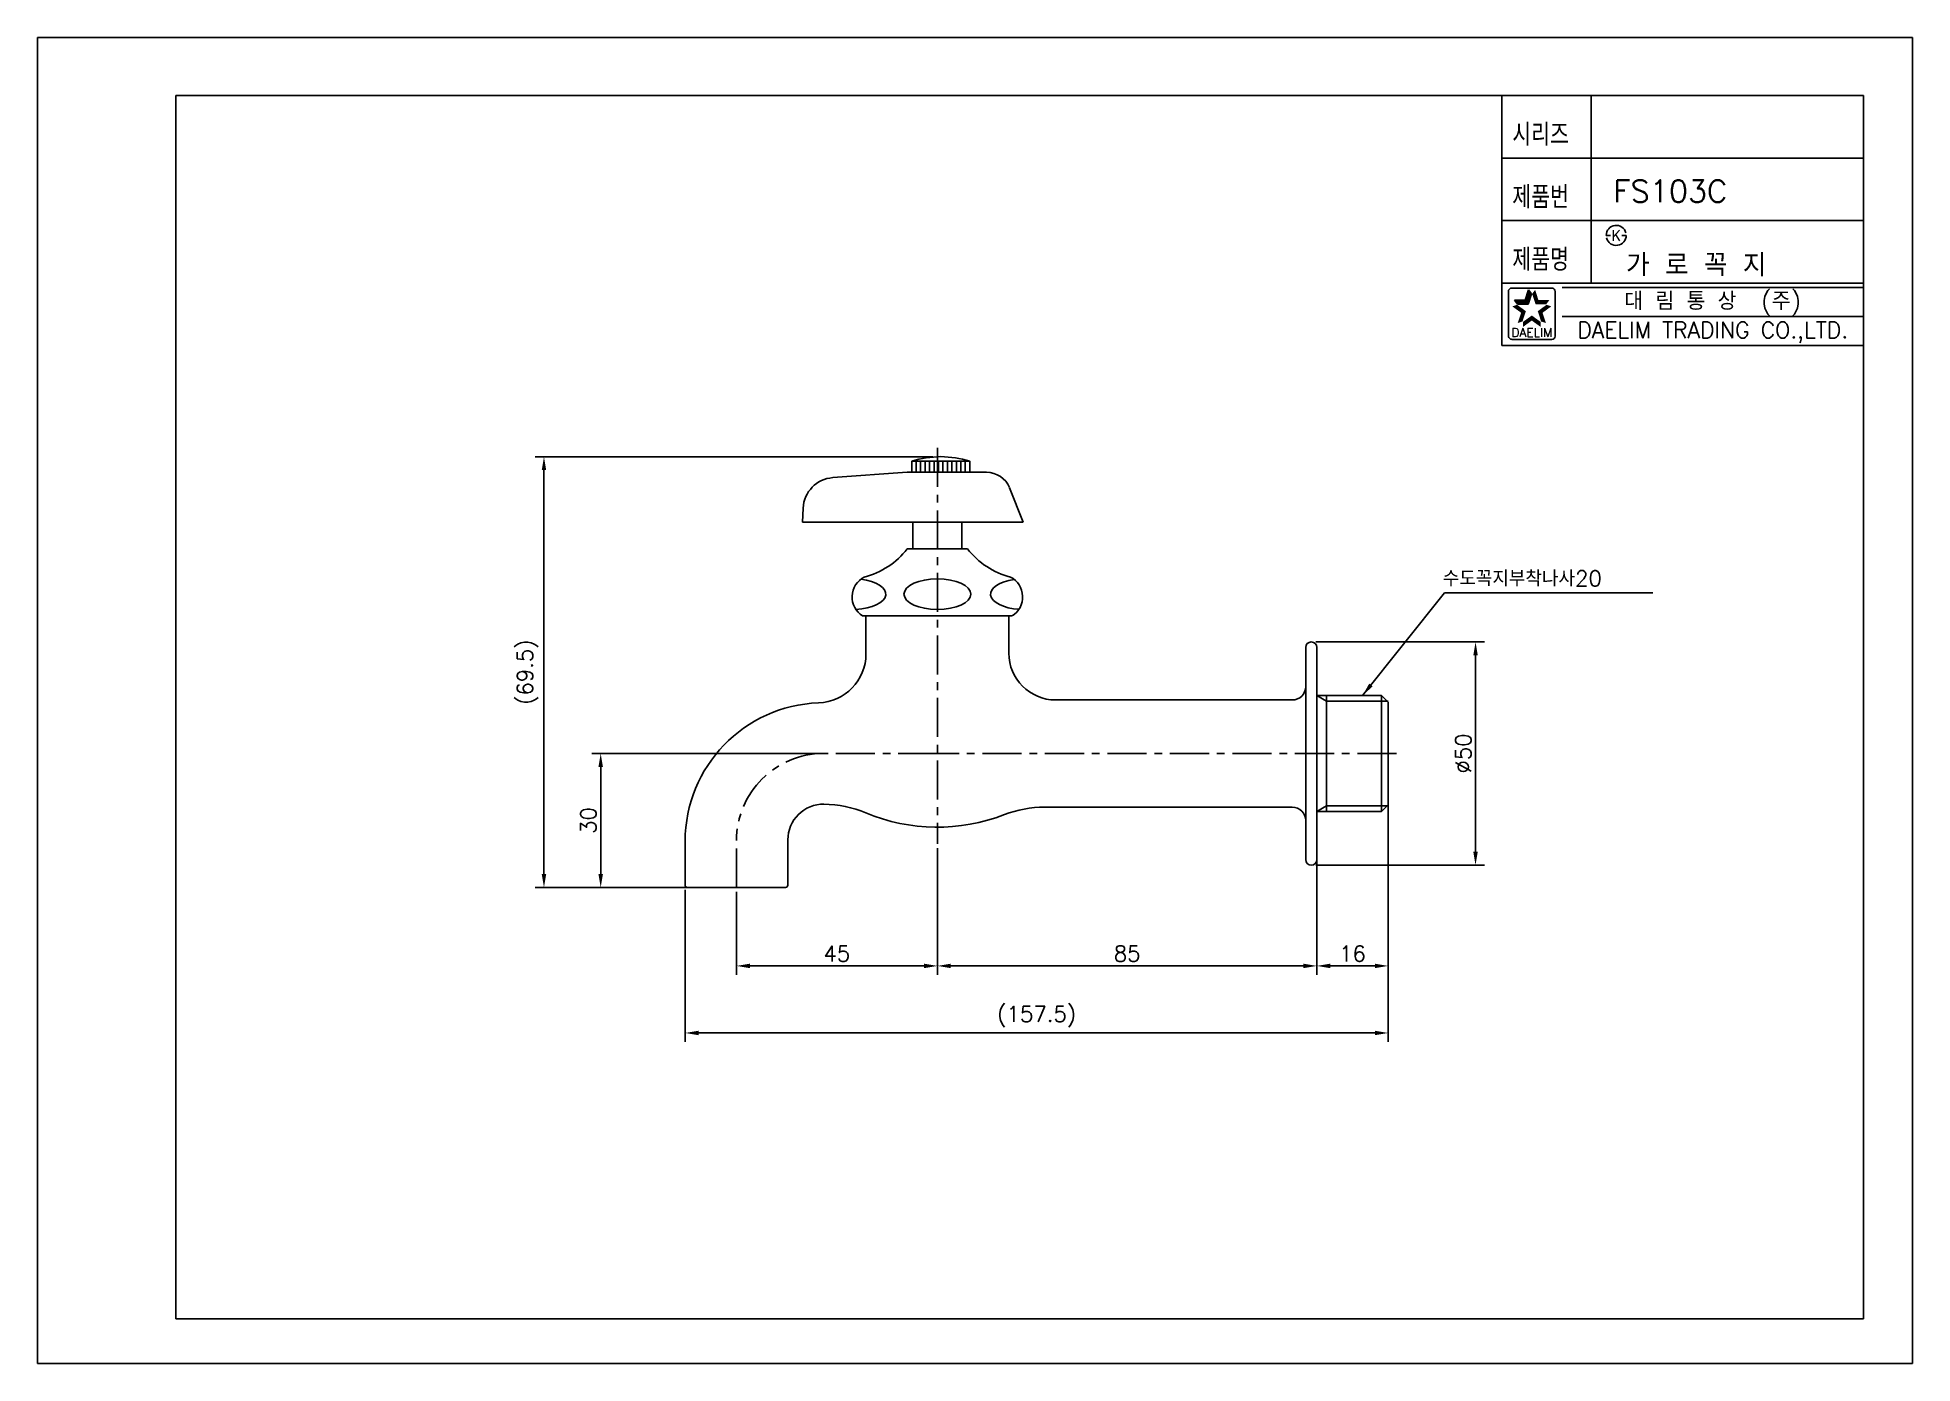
# Model space of a CAD drawing. Extents: x 5364 to 5784, y -900 to -603.
import ezdxf
from ezdxf.enums import TextEntityAlignment as Align

# ---------------------------------------------------------------- set-up
doc = ezdxf.new("R2010")
doc.units = 0
doc.header["$LTSCALE"] = 7
doc.header["$MEASUREMENT"] = 0
doc.linetypes.add('CENTER', pattern=[2, 1.25, -0.25, 0.25, -0.25])
doc.layers.get('0').update_dxf_attribs({"color": 2, "linetype": 'CONTINUOUS'})
for name, color, linetype in [('CL', 1, 'CENTER'), ('D', 2, 'CONTINUOUS'), ('DIM', 2, 'CONTINUOUS'), ('DWG', 7, 'CONTINUOUS'), ('TXT', 4, 'CONTINUOUS')]:
    doc.layers.add(name, color=color, linetype=linetype)
doc.styles.add('GHS', font='ROMANS', dxfattribs={"bigfont": 'GHS'})
doc.styles.add('ROMANS', font='romans')
doc.dimstyles.get("Standard").update_dxf_attribs({"dimtxt": 0.18, "dimasz": 0.18, "dimexe": 0.18, "dimexo": 0.0625, "dimgap": 0.09, "dimtad": 0, "dimtih": 1, "dimtoh": 1, "dimdec": 4, "dimzin": 0, "dimdsep": 46, "dimtxsty": 'Standard', "dimcen": 0.09, "dimadec": 0, "dimazin": 0, "dimtfac": 1, "dimtdec": 4, "dimtofl": 0, "dimtmove": 0, "dimatfit": 3, "dimfxl": 0, "dimtolj": 1, "dimtzin": 0, "dimarcsym": 0})

# ---------------------------------------------------------------- blocks, each defined once
blk = doc.blocks.new('BORDER')
for p, q in [((1, 1), (0, 1)), ((0, 1), (0, 0)), ((1, 0), (1, 1)), ((0, 0), (1, 0))]:
    blk.add_line(p, q)

msp = doc.modelspace()

# ---------------------------------------------------------------- linework, layer by layer
at = {"color": 7}
for p, q in [((5691.57, -615.78), (5691.57, -671.78)), ((5711.57, -615.78), (5711.57, -657.78)), ((5691.57, -629.78), (5772.57, -629.78)), ((5691.57, -643.78), (5772.57, -643.78)), ((5691.57, -657.78), (5772.57, -657.78)), ((5691.57, -671.78), (5772.57, -671.78))]:
    msp.add_line(p, q, dxfattribs=at)
at = {"color": 2, "linetype": 'Continuous'}
for p, q in [((5693.79, -658.9), (5702.79, -658.9)), ((5705.07, -658.78), (5772.57, -658.78)), ((5693.04, -669.65), (5693.04, -659.65)), ((5703.54, -659.65), (5703.54, -669.65)), ((5705.07, -665.28), (5772.57, -665.28)), ((5702.79, -670.4), (5694.04, -670.4))]:
    msp.add_line(p, q, dxfattribs=at)
at = {"color": 2}
for p, q in [((5696.81, -661.6), (5697.55, -659.29)), ((5698.22, -660.21), (5697.55, -659.29)), ((5695.05, -662.51), (5694.38, -661.6)), ((5694.38, -661.6), (5696.81, -661.6)), ((5695.05, -662.51), (5697.47, -662.51)), ((5697.47, -662.51), (5698.22, -660.21))]:
    msp.add_line(p, q, dxfattribs=at)
for p, q in [((5564.14, -696.69), (5475.02, -696.69)), ((5477.02, -790.16), (5477.02, -699.69)), ((5649.89, -738.16), (5687.69, -738.16)), ((5685.69, -741.16), (5685.69, -785.16)), ((5650.14, -750.16), (5652.31, -751.41)), ((5666.14, -751.41), (5652.31, -751.41)), ((5538.64, -763.16), (5487.72, -763.16)), ((5489.72, -790.16), (5489.72, -766.16)), ((5650.14, -776.16), (5652.31, -774.91)), ((5666.14, -774.91), (5652.31, -774.91)), ((5666.14, -773.66), (5666.14, -812.73)), ((5666.14, -781.05), (5666.14, -827.75)), ((5565.14, -784.35), (5565.14, -812.73)), ((5565.14, -784.35), (5565.14, -812.73)), ((5650.14, -784.35), (5650.14, -812.73)), ((5649.89, -788.16), (5687.69, -788.16)), ((5510.34, -793.16), (5475.02, -793.16)), ((5508.14, -793.16), (5487.72, -793.16)), ((5508.64, -793.66), (5508.64, -827.75)), ((5520.14, -794.16), (5520.14, -812.73)), ((5650.14, -802.2), (5650.14, -812.73)), ((5523.14, -810.73), (5562.14, -810.73)), ((5568.14, -810.73), (5647.14, -810.73)), ((5653.14, -810.73), (5663.14, -810.73)), ((5511.64, -825.75), (5663.14, -825.75))]:
    msp.add_line(p, q)
at = {"color": 2, "linetype": 'Continuous'}
for centre, radius, start, end in [((5693.79, -659.65), 0.75, 90, 180), ((5702.79, -659.65), 0.75, 0, 90), ((5693.92, -669.52), 0.884, 188.1301, 278.1301), ((5702.79, -669.65), 0.75, 270, 0)]:
    msp.add_arc(centre, radius, start, end, dxfattribs=at)
at = {"color": 2}
for points in [[(5696.81, -661.6), (5697.47, -662.51), (5697.55, -659.29), (5698.22, -660.21)], [(5699.03, -659.29), (5698.37, -660.21), (5699.78, -661.6), (5699.12, -662.51)], [(5695.89, -664.43), (5696.96, -664.08), (5693.92, -663), (5695, -662.65)], [(5694.38, -661.6), (5695.05, -662.51), (5696.81, -661.6), (5697.47, -662.51)], [(5699.78, -661.6), (5699.12, -662.51), (5702.21, -661.6), (5701.54, -662.51)], [(5702.66, -663), (5701.59, -662.65), (5700.7, -664.43), (5699.63, -664.08)], [(5695.14, -666.74), (5696.21, -666.39), (5695.89, -664.43), (5696.96, -664.08)], [(5698.29, -666.18), (5698.29, -665.05), (5696.33, -667.6), (5696.33, -666.47)], [(5700.26, -667.6), (5700.26, -666.47), (5698.29, -666.18), (5698.29, -665.05)], [(5700.7, -664.43), (5699.63, -664.08), (5701.45, -666.74), (5700.38, -666.39)]]:
    msp.add_solid(points, dxfattribs=at)
for points in [[(5476.52, -699.69), (5477.52, -699.69), (5477.02, -696.69)], [(5685.19, -741.16), (5686.19, -741.16), (5685.69, -738.16)], [(5489.22, -766.16), (5490.22, -766.16), (5489.72, -763.16)], [(5685.19, -785.16), (5686.19, -785.16), (5685.69, -788.16)], [(5476.52, -790.16), (5477.52, -790.16), (5477.02, -793.16)], [(5489.22, -790.16), (5490.22, -790.16), (5489.72, -793.16)], [(5523.14, -810.23), (5523.14, -811.23), (5520.14, -810.73)], [(5562.14, -810.23), (5562.14, -811.23), (5565.14, -810.73)], [(5568.14, -810.23), (5568.14, -811.23), (5565.14, -810.73)], [(5647.14, -810.23), (5647.14, -811.23), (5650.14, -810.73)], [(5653.14, -810.23), (5653.14, -811.23), (5650.14, -810.73)], [(5663.14, -810.23), (5663.14, -811.23), (5666.14, -810.73)], [(5511.64, -825.25), (5511.64, -826.25), (5508.64, -825.75)], [(5663.14, -825.25), (5663.14, -826.25), (5666.14, -825.75)]]:
    msp.add_solid(points)
at = {"layer": 'CL', "linetype": 'CENTER'}
for p, q in [((5565.14, -694.69), (5565.14, -783.35)), ((5565.14, -763.16), (5539.64, -763.16)), ((5667.99, -763.16), (5565.14, -763.16)), ((5520.14, -793.16), (5520.14, -782.66))]:
    msp.add_line(p, q, dxfattribs=at)
msp.add_arc((5539.64, -782.66), 19.5, 90, 180, dxfattribs=at)
at = {"layer": 'D'}
for p, q in [((5560.39, -700.16), (5560.39, -697.66)), ((5561.39, -700.16), (5561.39, -697.66)), ((5562.39, -700.16), (5562.39, -697.66)), ((5563.39, -700.16), (5563.39, -697.66)), ((5564.39, -700.16), (5564.39, -697.66)), ((5565.39, -700.16), (5565.39, -697.66)), ((5566.39, -700.16), (5566.39, -697.66)), ((5567.39, -700.16), (5567.39, -697.66)), ((5568.39, -700.16), (5568.39, -697.66)), ((5569.39, -700.16), (5569.39, -697.66)), ((5570.39, -700.16), (5570.39, -697.66)), ((5571.39, -700.16), (5571.39, -697.66))]:
    msp.add_line(p, q, dxfattribs=at)
at = {"layer": 'DIM'}
for p, q in [((5714.95, -647.1), (5715.45, -647.1)), ((5715.45, -647.1), (5715.95, -647.1)), ((5718.95, -647.1), (5718.45, -647.1)), ((5719.45, -647.1), (5718.95, -647.1))]:
    msp.add_line(p, q, dxfattribs=at)
for start, end in [(15, 180), (195, 0)]:
    msp.add_arc((5717.2, -647.1), 2.25, start, end, dxfattribs=at)
at = {"layer": 'DWG'}
for p, q in [((5558.39, -700.16), (5541.73, -701.37)), ((5558.39, -700.16), (5576.17, -700.16)), ((5559.39, -700.16), (5559.39, -697.66)), ((5559.39, -697.66), (5565.89, -697.66)), ((5572.39, -697.66), (5565.89, -697.66)), ((5572.39, -700.16), (5572.39, -697.66)), ((5584.39, -711.36), (5581.28, -703.61)), ((5534.89, -711.36), (5535.06, -708.17)), ((5534.89, -711.36), (5565.89, -711.36)), ((5543.14, -711.36), (5565.14, -711.36)), ((5543.89, -711.36), (5565.89, -711.36)), ((5559.64, -717.34), (5559.64, -711.36)), ((5564.89, -711.36), (5583.39, -711.36)), ((5565.89, -711.36), (5584.39, -711.36)), ((5570.64, -713.56), (5570.64, -711.36)), ((5570.64, -713.56), (5570.64, -711.36)), ((5570.64, -713.56), (5570.64, -717.34)), ((5558.39, -717.34), (5559.39, -717.34)), ((5559.39, -717.34), (5559.64, -717.34)), ((5570.64, -717.34), (5559.64, -717.34)), ((5570.89, -717.34), (5570.64, -717.34)), ((5571.89, -717.34), (5570.89, -717.34)), ((5581.85, -732.34), (5548.39, -732.34)), ((5549.14, -732.34), (5549.14, -740.82)), ((5581.14, -732.34), (5581.14, -740.66)), ((5647.64, -739.41), (5647.64, -748.16)), ((5650.14, -739.41), (5650.14, -750.16)), ((5644.64, -751.16), (5591.64, -751.16)), ((5647.64, -748.16), (5647.64, -778.16)), ((5664.64, -750.16), (5650.14, -750.16)), ((5650.14, -776.16), (5650.14, -750.16)), ((5652.31, -750.16), (5652.31, -776.16)), ((5664.64, -776.16), (5664.64, -750.16)), ((5664.64, -750.16), (5666.14, -751.66)), ((5666.14, -751.66), (5666.14, -753.66)), ((5666.14, -753.66), (5666.14, -772.66)), ((5666.14, -772.66), (5666.14, -774.66)), ((5644.64, -775.16), (5589.19, -775.16)), ((5664.64, -776.16), (5650.14, -776.16)), ((5650.14, -786.91), (5650.14, -776.16)), ((5664.64, -776.16), (5666.14, -774.66)), ((5647.64, -786.91), (5647.64, -778.16)), ((5508.64, -792.66), (5508.64, -782.79)), ((5531.64, -792.66), (5531.64, -782.5)), ((5509.14, -793.16), (5511.34, -793.16)), ((5511.34, -793.16), (5520.14, -793.16)), ((5520.14, -793.16), (5528.94, -793.16)), ((5528.94, -793.16), (5531.14, -793.16))]:
    msp.add_line(p, q, dxfattribs=at)
for centre, radius, start, end in [((5566.64, -723.15), 26.5, 91.6183, 105.874), ((5565.14, -723.15), 26.5, 74.126, 88.3817), ((5542.25, -708.55), 7.2, 94.1376, 177), ((5576.17, -705.66), 5.5, 21.8896, 90), ((5544.23, -706.23), 18, 284.6108, 321.8726), ((5586.05, -706.23), 18, 218.1274, 255.3892), ((5551.04, -728.1), 5, 116.9877, 237.9945), ((5579.24, -728.1), 5, 302.0055, 63.0123), ((5648.89, -739.41), 1.25, 0, 180), ((5538.14, -740.82), 11, 272.0467, 0), ((5591.64, -740.66), 10.5, 180, 270), ((5644.64, -748.16), 3, 270, 0), ((5539.64, -782.79), 31, 92.0467, 180), ((5539.64, -782.5), 8, 89.3655, 180), ((5539.45, -799.5), 25, 67.2762, 89.3655), ((5565.14, -738.16), 41.5, 247.2762, 291.1989), ((5589.19, -800.16), 25, 90, 111.1989), ((5644.64, -778.16), 3, 0, 90), ((5648.89, -786.91), 1.25, 180, 0), ((5509.14, -792.66), 0.5, 180, 270), ((5531.14, -792.66), 0.5, 270, 0)]:
    msp.add_arc(centre, radius, start, end, dxfattribs=at)
for centre, start_param, end_param in [((5546.1, -727.46), 1.675273, 4.455433), ((5584.53, -727.46), 5.010653, 7.704444)]:
    msp.add_ellipse(centre, major_axis=(-7.48, 0), ratio=0.459584, start_param=start_param, end_param=end_param, dxfattribs=at)
msp.add_ellipse((5565.14, -727.46), major_axis=(-7.48, 0), ratio=0.459584, dxfattribs=at)
at = {"layer": 'TXT'}
for p, q in [((5394.57, -889.78), (5394.57, -615.78)), ((5394.57, -615.78), (5772.57, -615.78)), ((5772.57, -615.78), (5772.57, -889.78)), ((5772.57, -889.78), (5394.57, -889.78))]:
    msp.add_line(p, q, dxfattribs=at)

# ---------------------------------------------------------------- block references
at = {"xscale": 420, "yscale": 297, "zscale": 420}
msp.add_blockref('BORDER', (5363.57, -899.78), dxfattribs=at)

# ---------------------------------------------------------------- texts
at = {"color": 7, "style": 'GHS'}
msp.add_text('FS103C', height=5, dxfattribs=at).set_placement((5729.31, -637.2), align=Align.MIDDLE)
at = {"style": 'GHS'}
msp.add_text('가 로 꼭 지', height=5, dxfattribs=at).set_placement((5719.4, -656.25))
at = {"color": 7, "linetype": 'Continuous'}
for s, height, style, p in [('대 림 통 상  (주)', 4, 'GHS', (5738.83, -662.09)), ('DAELIM TRADING CO.,LTD.', 3.6, 'ROMANS', (5738.83, -668.85))]:
    msp.add_text(s, height=height, dxfattribs=dict(at, style=style)).set_placement(p, align=Align.MIDDLE)
at = {"color": 2, "linetype": 'Continuous', "style": 'ROMANS'}
msp.add_text('DAELIM', height=2, dxfattribs=at).set_placement((5698.29, -669.85), align=Align.CENTER)
at = {"char_height": 3.5, "attachment_point": 5, "rotation": 90, "style": 'GHS'}
for s, insert in [('\\A1;(69.5)', (5473.35, -744.93)), ('\\A1;%%C50', (5682.94, -763.16)), ('\\A1;30', (5486.97, -778.16))]:
    msp.add_mtext(s, dxfattribs=dict(at, insert=insert))
at = {"char_height": 3.5, "attachment_point": 5, "style": 'GHS'}
for s, insert in [('\\A1;45', (5542.64, -807.98)), ('\\A1;85', (5607.64, -807.98)), ('\\A1;16', (5658.14, -807.98)), ('\\A1;(157.5)', (5587.39, -822.08))]:
    msp.add_mtext(s, dxfattribs=dict(at, insert=insert))
at = {"layer": 'D', "style": 'GHS'}
msp.add_text('수도꼭지부착나사20', height=3.5, dxfattribs=at).set_placement((5678.34, -725.69))
at = {"layer": 'DIM', "style": 'GHS', "width": 0.8}
for s, p in [('시리즈', (5693.91, -627.05)), ('제품번', (5693.91, -641.05)), ('제품명', (5693.91, -655.05))]:
    msp.add_text(s, height=5, dxfattribs=at).set_placement(p)
at = {"layer": 'DIM', "style": 'GHS'}
msp.add_text('K', height=2.39, dxfattribs=at).set_placement((5717.2, -647.1), align=Align.MIDDLE)

# ---------------------------------------------------------------- leaders
at = {"layer": 'DIM'}
msp.add_leader([(5660.38, -750.16), (5678.74, -727.18), (5725.38, -727.18)], dimstyle='Standard', override={"dimtxt": 3.5, "dimasz": 3, "dimexe": 2, "dimexo": 1, "dimgap": 1, "dimtih": 0, "dimtoh": 0, "dimtxsty": 'GHS', "dimcen": -0.9, "dimtix": 1, "dimtofl": 1, "dimtmove": 2}, dxfattribs=at)

doc.saveas('drawing.dxf')
